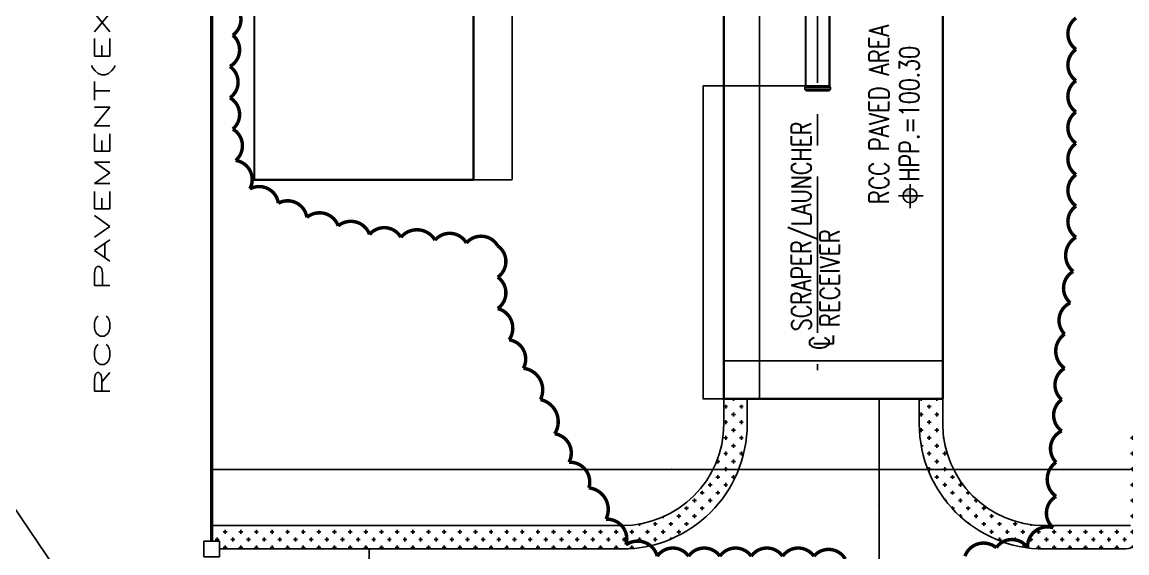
# Model space of a CAD drawing. Extents: x 278807 to 397707, y 326263 to 410363.
# Drawn here: x 387194 to 390728, y 346359 to 348058 of the extents above; entities that cross this region are included whole.
import ezdxf

# ---------------------------------------------------------------- set-up
doc = ezdxf.new("R2010")
doc.units = 0
doc.header["$LTSCALE"] = 400
doc.header["$MEASUREMENT"] = 0
doc.linetypes.add('CENTER', pattern=[2, 1.25, -0.25, 0.25, -0.25])
doc.linetypes.add('DASHED', pattern=[0.75, 0.5, -0.25])
doc.layers.get('0').update_dxf_attribs({"linetype": 'CONTINUOUS'})
doc.layers.get('DEFPOINTS').update_dxf_attribs({"linetype": 'CONTINUOUS'})
doc.layers.add('GRID', color=8, linetype='CONTINUOUS')
doc.styles.add('ROMAND', font='romans.shx', dxfattribs={"width": 0.8, "height": 0.625})
doc.linetypes.add('FENCELINE1', pattern='A,0.25,-0.1,[133,ltypeshp.shx,S=0.1,R=0,X=-0.1,Y=0],-0.1,1', length=1.45)
doc.dimstyles.get("Standard").update_dxf_attribs({"dimtxt": 0.625, "dimasz": 0.6, "dimexe": 0.18, "dimexo": 0.0625, "dimgap": 0.09, "dimtad": 1, "dimdec": 0, "dimzin": 0, "dimdsep": 46, "dimtxsty": 'ROMAND', "dimcen": 0.09, "dimadec": 0, "dimazin": 0, "dimtfac": 1, "dimtdec": 0, "dimtofl": 0, "dimtmove": 0, "dimatfit": 3, "dimfxl": 0, "dimtolj": 1, "dimtzin": 0, "dimarcsym": 0})
pattern_1 = [(0, (283057.387, 244800.16), (25.025, 25.025), [12.5125, -37.5375]), (90, (283063.643, 244793.903), (-25.025, 25.025), [12.5125, -37.5375])]

# ---------------------------------------------------------------- blocks, each defined once
blk = doc.blocks.new('*D129')
at = {"color": 0, "lineweight": -2}
for p, q in [((389438.7, 346852.2), (389438.7, 346973.6)), ((389439.3, 346973.5), (390138.8, 346973.5)), ((390139.4, 346852.2), (390139.4, 346973.6))]:
    blk.add_line(p, q, dxfattribs=at)
at = {"color": 0}
for points in [[(389439.3, 346973.6), (389439.3, 346973.4), (389438.7, 346973.5)], [(390138.8, 346973.6), (390138.8, 346973.4), (390139.4, 346973.5)]]:
    blk.add_solid(points, dxfattribs=at)
at = {"layer": 'DEFPOINTS', "color": 0}
for p in [(390139.4, 346973.5), (389438.7, 346852.1, 7819.2), (390139.4, 346852.1, 7819.2)]:
    blk.add_point(p, dxfattribs=at)
at = {"color": 0, "insert": (389929.7, 346973.9), "char_height": 0.625, "attachment_point": 5, "style": 'ROMAND'}
blk.add_mtext('\\A1;700.70', dxfattribs=at)
blk = doc.blocks.new('*D133')
at = {"color": 0, "lineweight": -2}
for p, q in [((388638, 349755), (388761.6, 349755)), ((388761.5, 347553.4), (388761.5, 349754.4)), ((388638, 347552.8), (388761.6, 347552.8))]:
    blk.add_line(p, q, dxfattribs=at)
at = {"color": 0}
for points in [[(388761.4, 349754.4), (388761.6, 349754.4), (388761.5, 349755)], [(388761.4, 347553.4), (388761.6, 347553.4), (388761.5, 347552.8)]]:
    blk.add_solid(points, dxfattribs=at)
at = {"layer": 'DEFPOINTS', "color": 0}
for p in [(388637.9, 349755, 7819.2), (388761.5, 349755), (388637.9, 347552.8, 7819.2)]:
    blk.add_point(p, dxfattribs=at)
at = {"color": 0, "insert": (388761.1, 348653.9), "char_height": 0.625, "attachment_point": 5, "rotation": 90, "style": 'ROMAND'}
blk.add_mtext('\\A1;2202.20', dxfattribs=at)
blk = doc.blocks.new('*D134')
at = {"color": 0, "lineweight": -2}
for p, q in [((389702.1, 347853.1), (389372.3, 347853.1)), ((389372.4, 347852.5), (389372.4, 346852.7)), ((389438.6, 346852.1), (389372.3, 346852.1))]:
    blk.add_line(p, q, dxfattribs=at)
at = {"color": 0}
for points in [[(389372.3, 347852.5), (389372.5, 347852.5), (389372.4, 347853.1)], [(389372.3, 346852.7), (389372.5, 346852.7), (389372.4, 346852.1)]]:
    blk.add_solid(points, dxfattribs=at)
at = {"layer": 'DEFPOINTS', "color": 0}
for p in [(389702.2, 347853.1, 7819.2), (389372.4, 346852.1), (389438.7, 346852.1, 7819.2)]:
    blk.add_point(p, dxfattribs=at)
at = {"color": 0, "insert": (389372, 347352.6), "char_height": 0.625, "attachment_point": 5, "rotation": 90, "style": 'ROMAND'}
blk.add_mtext('\\A1;1001.00', dxfattribs=at)
blk = doc.blocks.new('*D135')
at = {"color": 0, "lineweight": -2}
for p, q in [((389438.8, 349755), (389553.2, 349755)), ((389553.1, 346852.7), (389553.1, 349754.4)), ((389438.8, 346852.1), (389553.2, 346852.1))]:
    blk.add_line(p, q, dxfattribs=at)
at = {"color": 0}
for points in [[(389553, 349754.4), (389553.2, 349754.4), (389553.1, 349755)], [(389553, 346852.7), (389553.2, 346852.7), (389553.1, 346852.1)]]:
    blk.add_solid(points, dxfattribs=at)
at = {"layer": 'DEFPOINTS', "color": 0}
for p in [(389438.7, 349755, 7819.2), (389553.1, 349755), (389438.7, 346852.1, 7819.2)]:
    blk.add_point(p, dxfattribs=at)
at = {"color": 0, "insert": (389552.7, 348303.6), "char_height": 0.625, "attachment_point": 5, "rotation": 90, "style": 'ROMAND'}
blk.add_mtext('\\A1;2902.90', dxfattribs=at)
blk = doc.blocks.new('*D136')
at = {"color": 0, "lineweight": -2}
for p, q in [((388308.4, 346371.6), (388303.8, 346371.6)), ((388303.9, 346371), (388303.9, 345971.8)), ((388308.4, 345971.2), (388303.8, 345971.2))]:
    blk.add_line(p, q, dxfattribs=at)
at = {"color": 0}
for points in [[(388303.8, 346371), (388304, 346371), (388303.9, 346371.6)], [(388303.8, 345971.8), (388304, 345971.8), (388303.9, 345971.2)]]:
    blk.add_solid(points, dxfattribs=at)
at = {"layer": 'DEFPOINTS', "color": 0}
for p in [(388308.5, 346371.6), (388303.9, 345971.2), (388308.5, 345971.2)]:
    blk.add_point(p, dxfattribs=at)
at = {"color": 0, "insert": (388303.5, 346171.4), "char_height": 0.625, "attachment_point": 5, "rotation": 90, "style": 'ROMAND'}
blk.add_mtext('\\A1;400.40', dxfattribs=at)
blk = doc.blocks.new('*D138')
at = {"color": 0, "lineweight": -2}
blk.add_line((387801, 346626), (390739.4, 346626), dxfattribs=at)
at = {"color": 0}
for points in [[(387801, 346626.1), (387801, 346625.9), (387800.4, 346626)], [(390739.4, 346626.1), (390739.4, 346625.9), (390740, 346626)]]:
    blk.add_solid(points, dxfattribs=at)
at = {"layer": 'DEFPOINTS', "color": 0}
for p in [(387800.4, 346626), (390740, 346626), (390740, 346626)]:
    blk.add_point(p, dxfattribs=at)
at = {"color": 0, "insert": (389270.2, 346626.4), "char_height": 0.625, "attachment_point": 5, "style": 'ROMAND'}
blk.add_mtext('\\A1;2939.54', dxfattribs=at)
blk = doc.blocks.new('*D167')
at = {"color": 0, "lineweight": -2}
for p, q in [((389941.5, 346852.1), (389935.5, 346852.1)), ((389935.6, 346851.5), (389935.6, 346172)), ((389941.5, 346171.4), (389935.5, 346171.4))]:
    blk.add_line(p, q, dxfattribs=at)
at = {"color": 0}
for points in [[(389935.5, 346851.5), (389935.7, 346851.5), (389935.6, 346852.1)], [(389935.5, 346172), (389935.7, 346172), (389935.6, 346171.4)]]:
    blk.add_solid(points, dxfattribs=at)
at = {"layer": 'DEFPOINTS', "color": 0}
for p in [(389941.6, 346852.1), (389935.6, 346171.4), (389941.6, 346171.4)]:
    blk.add_point(p, dxfattribs=at)
at = {"color": 0, "insert": (389935.2, 346511.8), "char_height": 0.625, "attachment_point": 5, "rotation": 90, "style": 'ROMAND'}
blk.add_mtext('\\A1;680.68', dxfattribs=at)

msp = doc.modelspace()

# ---------------------------------------------------------------- hatches: boundary and pattern name
h = msp.add_hatch(color=255)
h.paths.add_polyline_path([(390034.715, 347524.473, 0.41421356), (390012.193, 347501.951), (390034.715, 347501.951)])
h.paths.add_polyline_path([(390034.715, 347501.951), (390034.715, 347479.428, 0.41421356), (390057.238, 347501.951)])
h = msp.add_hatch()
h.set_pattern_fill('CROSS', color=255, scale=100.1, style=0)
h.set_pattern_definition(pattern_1)
h.paths.add_polyline_path([(389438.662, 346772.03, -0.01539556), (389438.045, 346752.01), (389513.236, 346752.01, 0.01250587), (389513.737, 346772.03), (389513.737, 346852.11), (389438.662, 346852.11)])
h = msp.add_hatch()
h.set_pattern_fill('CROSS', color=255, scale=100.1, style=0)
h.set_pattern_definition(pattern_1)
h.paths.add_polyline_path([(390064.287, 346772.03, 0.01250587), (390064.788, 346752.01), (390139.978, 346752.01, -0.01539556), (390139.362, 346772.03), (390139.362, 346852.11), (390064.287, 346852.11)])
h.paths.add_polyline_path([(390139.978, 346752.01), (390064.788, 346752.01, 0.16978208), (390164.387, 346507.19), (390164.387, 346646.905, -0.08349667)])
h.paths.add_polyline_path([(390164.387, 346646.905), (390164.387, 346507.19, 0.21525044), (390464.687, 346371.63), (390714.937, 346371.63, 0.41421356), (390815.037, 346471.73), (390815.037, 346752.01), (390739.962, 346752.01), (390739.962, 346446.705), (390464.687, 346446.705, -0.30277564)])
h = msp.add_hatch()
h.set_pattern_fill('CROSS', color=255, scale=100.1, style=0)
h.set_pattern_definition(pattern_1)
h.paths.add_polyline_path([(389513.236, 346752.01), (389438.045, 346752.01, -0.35226346), (389163.387, 346450.578), (389163.387, 346374.77, 0.36373929)])
h = msp.add_hatch()
h.set_pattern_fill('CROSS', color=255, scale=100.1, style=0)
h.set_pattern_definition(pattern_1)
h.paths.add_polyline_path([(389113.337, 346371.63, 0.03134221), (389163.387, 346374.77), (389163.387, 346450.578, -0.0386341), (389113.337, 346446.705), (388162.387, 346446.705), (388162.387, 346371.63)])
h.paths.add_polyline_path([(388162.387, 346371.63), (388162.387, 346446.705), (387800.425, 346446.705), (387800.425, 346396.655), (387825.45, 346396.655), (387825.45, 346371.63)])

# ---------------------------------------------------------------- linework, layer by layer
at = {"color": 255, "linetype": 'CENTER'}
msp.add_line((389738.962, 349963.098), (389738.962, 346943.71), dxfattribs=at)
for p, q in [((390139.362, 349154.41), (390139.362, 346852.11)), ((390139.362, 346862.12), (390139.362, 349144.4)), ((389780.351, 347848.146), (389697.573, 347848.146)), ((389780.351, 347842.086), (389697.573, 347842.086)), ((389775.748, 347853.11), (389702.175, 347853.11)), ((389775.748, 347837.122), (389702.175, 347837.122)), ((389775.748, 347853.11), (389780.351, 347848.146)), ((389775.748, 347837.122), (389780.351, 347842.086)), ((389780.351, 347842.086), (389780.351, 347848.146))]:
    msp.add_line(p, q)
at = {"color": 255}
for p, q in [((389700.824, 347853.11), (389697.573, 347848.146)), ((389697.573, 347848.146), (389697.573, 347842.086)), ((389697.573, 347842.086), (389702.175, 347837.122)), ((386348.055, 347708.631), (387800.425, 345576.335)), ((390034.715, 347539.08), (390034.715, 347462.378)), ((389997.745, 347501.951), (390076.799, 347501.951)), ((389438.662, 346852.11), (389438.662, 346772.03)), ((389513.737, 346772.03), (389513.737, 346852.11)), ((390064.287, 346772.03), (390064.287, 346852.11)), ((390139.362, 346852.11), (390139.362, 346772.03))]:
    msp.add_line(p, q, dxfattribs=at)
at = {"color": 255, "linetype": 'FENCELINE1', "ltscale": 0.77, "const_width": 11.011}
msp.add_lwpolyline([(384033.762, 351106.36), (387800.425, 351106.36), (387800.425, 346396.655)], dxfattribs=at)
at = {"const_width": 7.007}
for points in [[(389700.824, 347853.11), (389700.824, 350022.305)], [(389777.1, 347853.11), (389777.1, 350022.305)], [(390139.362, 346852.11), (389438.662, 346852.11), (389438.662, 349755.01), (390339.562, 349755.01), (390339.562, 349154.41)], [(390139.362, 349154.41), (390139.362, 349154.41), (390139.362, 346852.11)]]:
    msp.add_lwpolyline(points, dxfattribs=at)
at = {"color": 255, "linetype": 'DASHED', "const_width": 7.007}
msp.add_lwpolyline([(388637.862, 347552.81), (387937.162, 347552.81), (387937.162, 349755.01), (388637.862, 349755.01), (388637.862, 347552.81), (388637.862, 349755.01)], dxfattribs=at)
at = {"color": 255}
for points in [[(389827.477, 346339.451, 11.011, 11.011, 0.52056705), (389727.226, 346348.562, 11.011, 11.011, 0.52056705), (389626.975, 346348.562, 11.011, 11.011, 0.52056705), (389526.724, 346348.562, 11.011, 11.011, 0.52056705), (389426.473, 346348.562, 11.011, 11.011, 0.52056705), (389326.222, 346348.562, 11.011, 11.011, 0.52056705), (389225.97, 346348.562, 11.011, 11.011, 0.52056705), (389125.719, 346385.004, 11.011, 11.011, 0.52056705), (389061.923, 346466.999, 11.011, 11.011, 0.52056705), (389007.241, 346567.215, 11.011, 11.011, 0.52056705), (388943.445, 346649.211, 11.011, 11.011, 0.52056705), (388897.876, 346740.316, 11.011, 11.011, 0.52056705), (388852.307, 346849.643, 11.011, 11.011, 0.52056705), (388797.625, 346949.859, 11.011, 11.011, 0.52056705), (388752.056, 347040.965, 11.011, 11.011, 0.52056705), (388715.601, 347141.181, 11.011, 11.011, 0.52056705), (388715.601, 347241.398, 11.011, 11.011, 0.52056705), (388715.601, 347341.614, 11.011, 11.011, 0.52056705), (388615.35, 347350.724, 11.011, 11.011, 0.52056705), (388515.099, 347359.835, 11.011, 11.011, 0.52056705), (388405.734, 347368.946, 11.011, 11.011, 0.52056705), (388305.483, 347378.056, 11.011, 11.011, 0.52056705), (388205.232, 347405.388, 11.011, 11.011, 0.52056705), (388104.981, 347432.72, 11.011, 11.011, 0.52056705), (388013.843, 347478.272, 11.011, 11.011, 0.52056705), (387922.706, 347523.825, 11.011, 11.011, 0.52056705), (387877.137, 347614.931, 11.011, 11.011, 0.52056705), (387868.023, 347715.147, 11.011, 11.011, 0.52056705), (387858.91, 347815.364, 11.011, 11.011, 0.52056705), (387858.91, 347915.58, 11.011, 11.011, 0.52056705), (387868.023, 348015.796, 11.011, 11.011, 0.52056705), (387868.023, 348116.012, 11.011, 11.011, 0.52056705)], [(390565.69, 348070.46, 11.011, 11.011, 0.52056705), (390565.69, 347970.243, 11.011, 11.011, 0.52056705), (390565.69, 347870.027, 11.011, 11.011, 0.52056705), (390565.69, 347769.811, 11.011, 11.011, 0.52056705), (390565.69, 347669.594, 11.011, 11.011, 0.52056705), (390565.69, 347569.378, 11.011, 11.011, 0.52056705), (390565.69, 347469.162, 11.011, 11.011, 0.52056705), (390565.69, 347368.946, 11.011, 11.011, 0.52056705), (390556.576, 347259.619, 11.011, 11.011, 0.52056705), (390547.462, 347159.403, 11.011, 11.011, 0.52056705), (390529.235, 347059.186, 11.011, 11.011, 0.52056705), (390529.235, 346949.859, 11.011, 11.011, 0.52056705), (390520.121, 346849.643, 11.011, 11.011, 0.52056705), (390520.121, 346749.427, 11.011, 11.011, 0.52056705), (390501.894, 346649.211, 11.011, 11.011, 0.52056705), (390501.894, 346539.884, 11.011, 11.011, 0.52056705), (390492.78, 346439.667, 11.011, 11.011, 0.52056705), (390410.756, 346375.893, 11.011, 11.011, 0.52056705), (390310.505, 346375.893, 11.011, 11.011, 0.52056705), (390210.254, 346348.562, 11.011, 11.011, 0.52056705)]]:
    msp.add_lwpolyline(points, format="xyseb", dxfattribs=at)
msp.add_lwpolyline([(387775.4, 346396.655), (387775.4, 346346.605), (387825.45, 346346.605), (387825.45, 346396.655)], close=True, dxfattribs=at)
msp.add_circle((390034.715, 347501.951), 22.523, dxfattribs=at)
for centre, radius, start, end in [((389113.337, 346772.03), 325.325, 270, 0), ((389113.337, 346772.03), 400.4, 270, 0), ((390464.687, 346772.03), 400.4, 180, 270), ((390464.687, 346772.03), 325.325, 180, 270)]:
    msp.add_arc(centre, radius, start, end, dxfattribs=at)
at = {"layer": 'GRID', "color": 0}
for p, q in [((389113.337, 346446.705), (387800.425, 346446.705)), ((390739.962, 346446.705), (390464.687, 346446.705)), ((389113.337, 346371.63), (387825.45, 346371.63)), ((390714.937, 346371.63), (390464.687, 346371.63))]:
    msp.add_line(p, q, dxfattribs=at)
msp.add_arc((390714.937, 346471.73), 100.1, 270, 0, dxfattribs=at)

# ---------------------------------------------------------------- texts
at = {"color": 255, "style": 'ROMAND', "width": 2}
msp.add_text('RCC PAVEMENT(EXIST.)', height=50.05, rotation=90, dxfattribs=at).set_placement((387475.141, 346859.126))
at = {"linetype": 'ByBlock', "ltscale": 3, "style": 'ROMAND'}
for s, height, width, p in [('RCC PAVED AREA (TYPE-II)', 62.5625, 0.8, (389966.293, 347475.235, 7819.182)), ('HPP.=100.30', 62.5625, 0.77, (390063.663, 347547.439)), ('SCRAPER/LAUNCHER', 62.5625, 0.77, (389717.977, 347068.741)), ('RECEIVER', 62.5625, 0.8, (389809.192, 347081.699)), ('L', 62.563, 0.8, (389789.68, 347020.065, 7819.182)), ('C', 62.563, 0.8, (389775.404, 347009.089, 7819.182))]:
    msp.add_text(s, height=height, rotation=90, dxfattribs=dict(at, width=width)).set_placement(p)

# ---------------------------------------------------------------- dimensions: what is measured, and where the dimension line sits
for p1, p2, distance, picture, middle in [((388637.862, 347552.81), (388637.862, 349755.01), -123.636, '*D133', (388761.085, 348653.91, -7819.182)), ((389438.662, 346852.11), (389438.662, 349755.01), -114.432, '*D135', (389552.681, 348303.56, -7819.182))]:
    dim = msp.add_aligned_dim(p1=p1, p2=p2, distance=distance, dimstyle='Standard', override={"dimtxt": 0.5, "dimasz": 0.6, "dimexe": 0.1, "dimexo": 0.1, "dimgap": 0.1, "dimtad": 1, "dimtih": 0, "dimtoh": 0, "dimdec": 2, "dimtxsty": 'ROMAND', "dimtdec": 2})
    dim.commit()
    dim.dimension.update_dxf_attribs({"geometry": picture, "text_midpoint": middle})
dim = msp.add_linear_dim(base=(389372.44, 346852.11, -7819.182), p1=(389702.175, 347853.11), p2=(389438.662, 346852.11), angle=90, dimstyle='Standard', override={"dimtxt": 0.5, "dimasz": 0.6, "dimexe": 0.1, "dimexo": 0.1, "dimgap": 0.1, "dimtad": 1, "dimtih": 0, "dimtoh": 0, "dimdec": 2, "dimtxsty": 'ROMAND', "dimtdec": 2})
dim.commit()
dim.dimension.update_dxf_attribs({"geometry": '*D134', "text_midpoint": (389372.028, 347352.61, -7819.182)})
dim = msp.add_linear_dim(base=(390139.362, 346973.465, -7819.182), p1=(389438.662, 346852.11), p2=(390139.362, 346852.11), angle=0, dimstyle='Standard', override={"dimtxt": 0.5, "dimasz": 0.6, "dimexe": 0.1, "dimexo": 0.1, "dimgap": 0.1, "dimtad": 1, "dimtih": 0, "dimtoh": 0, "dimdec": 2, "dimtxsty": 'ROMAND', "dimtdec": 2})
dim.commit()
dim.dimension.update_dxf_attribs({"geometry": '*D129', "text_midpoint": (389929.67, 346973.465, -7819.182), "dimtype": 161})
at = {"color": 255}
for base, p1, p2, picture, middle in [((389935.644, 346171.43), (389941.607, 346852.11), (389941.607, 346171.43), '*D167', (389935.231, 346511.77)), ((388303.87, 345971.23), (388308.453, 346371.63), (388308.453, 345971.23), '*D136', (388303.457, 346171.43))]:
    dim = msp.add_linear_dim(base=base, p1=p1, p2=p2, angle=90, dimstyle='Standard', override={"dimtxt": 0.5, "dimasz": 0.6, "dimexe": 0.1, "dimexo": 0.1, "dimgap": 0.1, "dimtad": 1, "dimtih": 0, "dimtoh": 0, "dimdec": 2, "dimtxsty": 'ROMAND', "dimtdec": 2}, dxfattribs=at)
    dim.commit()
    dim.dimension.update_dxf_attribs({"geometry": picture, "text_midpoint": middle})
dim = msp.add_linear_dim(base=(390739.962, 346625.986), p1=(387800.425, 346625.986), p2=(390739.962, 346625.986), dimstyle='Standard', override={"dimtxt": 0.5, "dimasz": 0.6, "dimexe": 0.1, "dimexo": 0.1, "dimgap": 0.1, "dimtad": 1, "dimtih": 0, "dimtoh": 0, "dimdec": 2, "dimtxsty": 'ROMAND', "dimtdec": 2}, dxfattribs=at)
dim.commit()
dim.dimension.update_dxf_attribs({"geometry": '*D138', "text_midpoint": (389270.193, 346626.399)})

doc.saveas('drawing.dxf')
